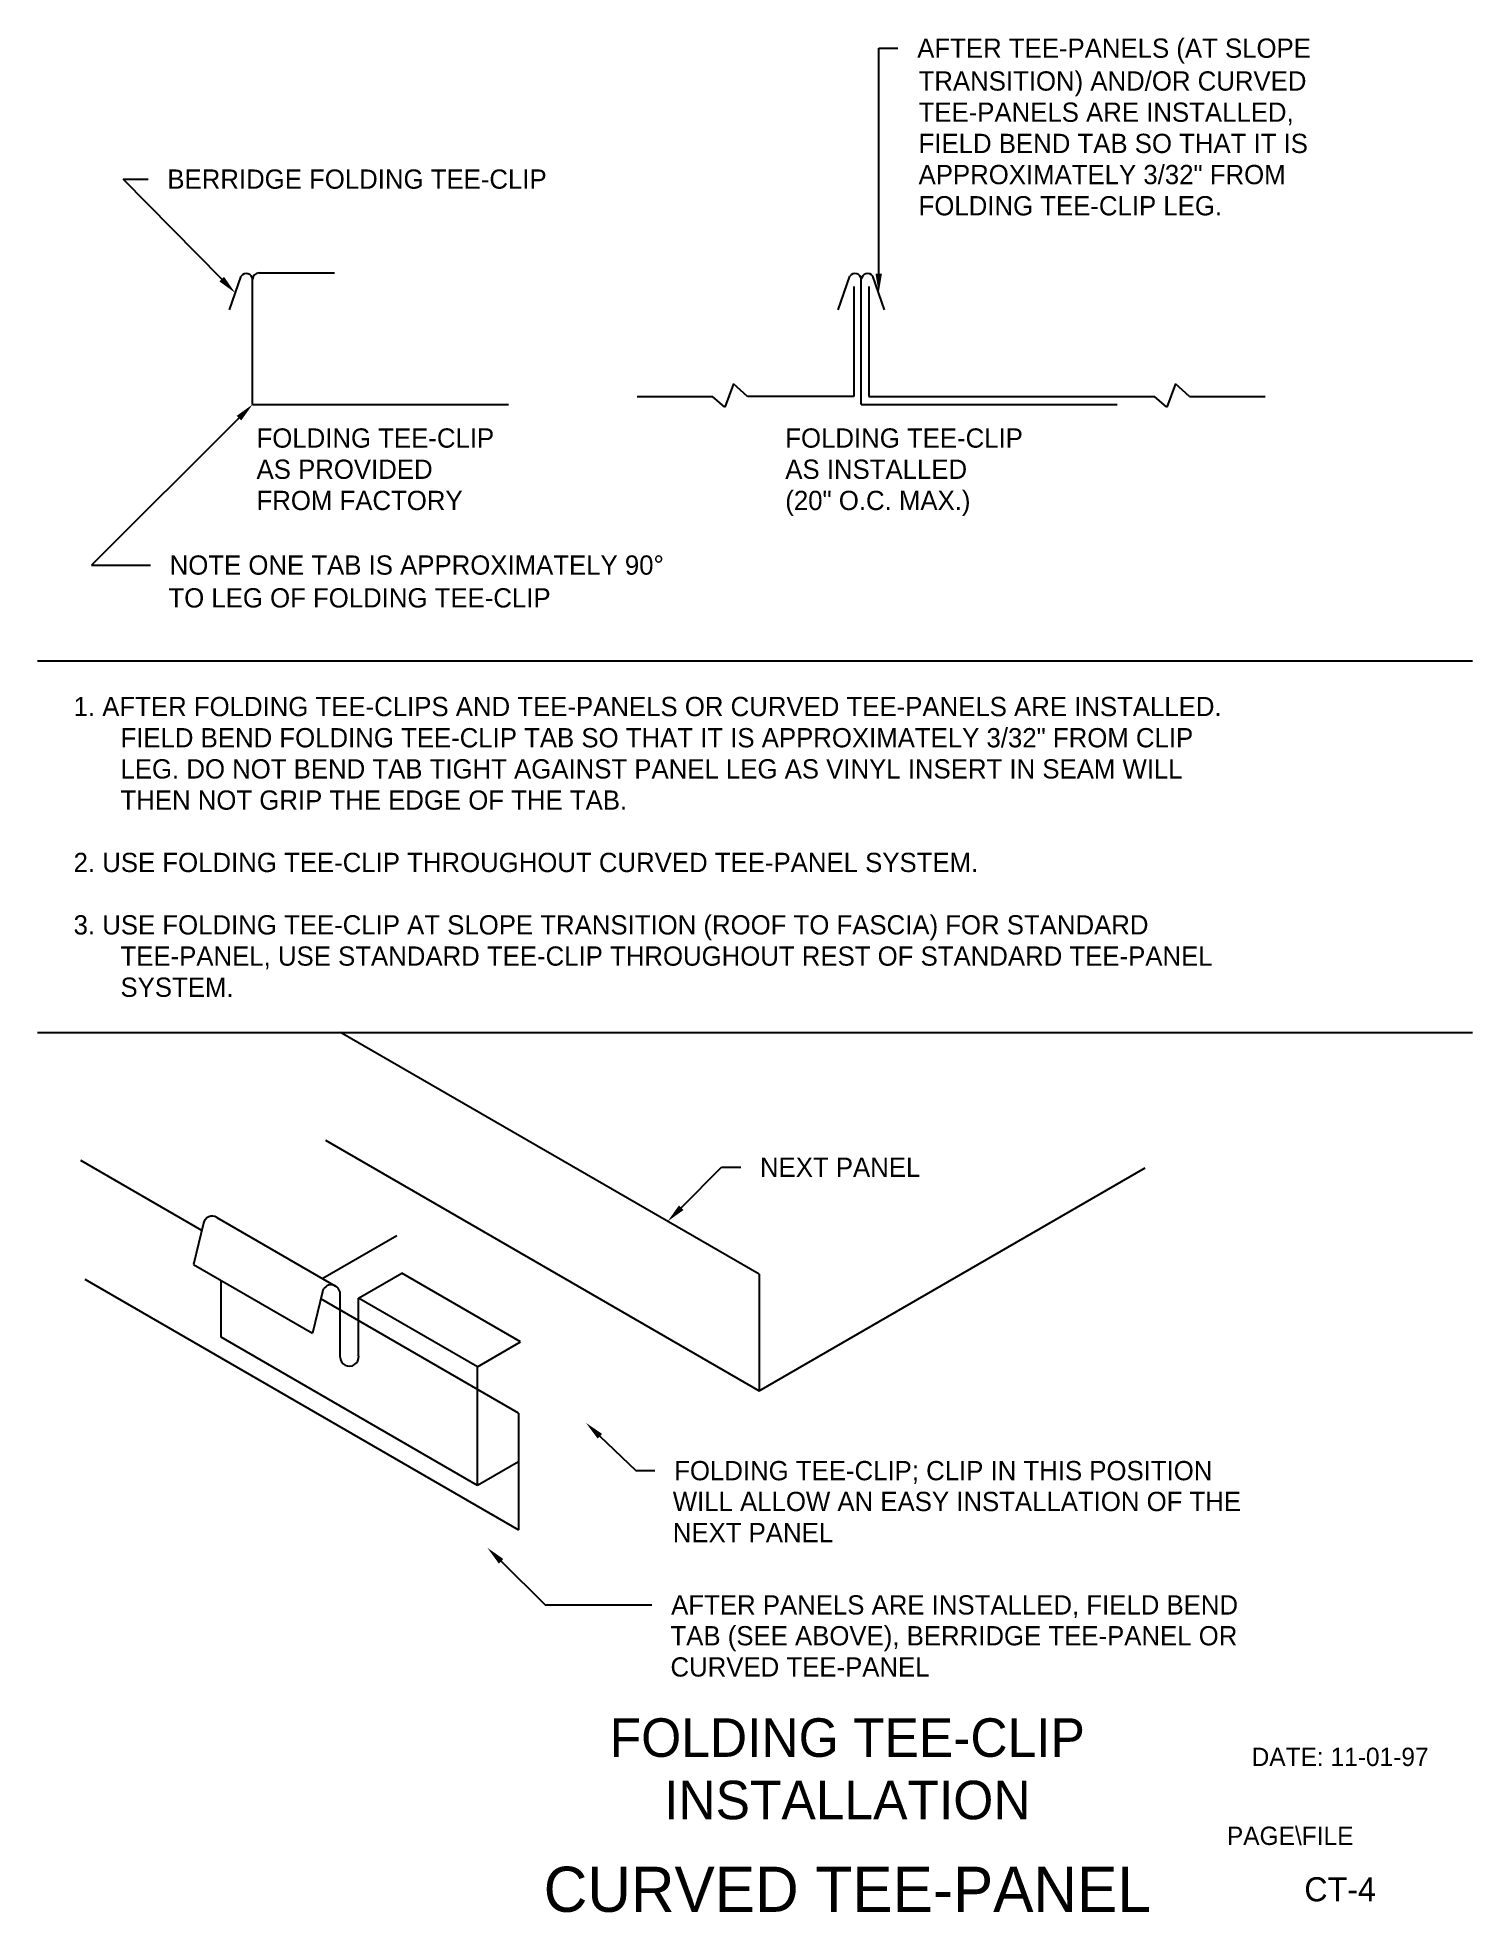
# Model space of a CAD drawing. Extents: x 1.5 to 23.8, y 0.8 to 30.
import ezdxf
from ezdxf.enums import TextEntityAlignment as Align

# ---------------------------------------------------------------- set-up
doc = ezdxf.new("R2010")
doc.units = 0
doc.header["$LTSCALE"] = 0.39999
doc.linetypes.add('HIDDENX2', pattern=[0])
for name, color, linetype in [('BORDER', 7, 'CONTINUOUS'), ('CMP-FLSH', 7, 'CONTINUOUS'), ('DIM-TXT', 7, 'CONTINUOUS')]:
    doc.layers.add(name, color=color, linetype=linetype)

msp = doc.modelspace()

# ---------------------------------------------------------------- linework, layer by layer
at = {"layer": 'BORDER', "color": 0, "linetype": 'CONTINUOUS'}
for p, q in [((1.473, 20.256), (23.82, 20.256)), ((1.473, 14.468), (23.82, 14.468))]:
    msp.add_line(p, q, dxfattribs=at)
at = {"layer": 'CMP-FLSH', "color": 0, "linetype": 'CONTINUOUS'}
for p, q in [((4.923, 26.296), (6.097, 26.296)), ((4.461, 25.722), (4.644, 26.246)), ((4.823, 24.247), (4.823, 26.196)), ((13.94, 25.722), (14.123, 26.246)), ((14.302, 24.247), (14.302, 26.196)), ((14.664, 25.722), (14.481, 26.246)), ((4.823, 24.247), (8.806, 24.247)), ((14.302, 24.247), (18.285, 24.247)), ((12.713, 10.702), (6.189, 14.468)), ((5.958, 12.788), (12.713, 8.888)), ((4.031, 11.386), (2.148, 12.473)), ((12.713, 8.888), (18.722, 12.357)), ((4.058, 11.499), (3.904, 10.852)), ((4.264, 11.588), (6.116, 10.519)), ((7.068, 11.299), (5.916, 10.634)), ((3.904, 10.852), (5.756, 9.783)), ((2.209, 10.624), (8.965, 6.724)), ((6.474, 10.331), (7.144, 10.718)), ((8.996, 9.648), (7.144, 10.718)), ((12.713, 10.702), (12.713, 8.888)), ((5.91, 10.43), (5.756, 9.783)), ((8.965, 8.538), (5.883, 10.317)), ((6.184, 10.143), (6.184, 10.421)), ((8.327, 9.262), (6.474, 10.331)), ((6.474, 9.975), (6.474, 10.331)), ((4.332, 9.72), (4.332, 9.72)), ((8.327, 9.262), (8.996, 9.648)), ((8.327, 8.906), (8.327, 9.262)), ((8.965, 8.538), (8.965, 6.724))]:
    msp.add_line(p, q, dxfattribs=at)
at = {"layer": 'CMP-FLSH', "color": 0, "linetype": 'HIDDENX2'}
for p, q in [((14.183, 26.083), (14.183, 24.373)), ((14.421, 26.083), (14.421, 24.373)), ((12.311, 24.569), (12.179, 24.204)), ((12.531, 24.373), (12.311, 24.569)), ((19.193, 24.569), (19.061, 24.204)), ((19.414, 24.373), (19.193, 24.569)), ((10.812, 24.373), (11.987, 24.373)), ((12.179, 24.204), (11.987, 24.373)), ((14.183, 24.373), (12.531, 24.373)), ((14.421, 24.373), (18.87, 24.373)), ((19.061, 24.204), (18.87, 24.373)), ((19.414, 24.373), (20.589, 24.373)), ((4.332, 9.72), (4.332, 10.605)), ((6.184, 9.412), (6.184, 10.143)), ((6.474, 9.428), (6.474, 9.975)), ((8.327, 7.414), (4.332, 9.72)), ((8.327, 7.414), (8.327, 8.906)), ((8.965, 7.782), (8.327, 7.414))]:
    msp.add_line(p, q, dxfattribs=at)
at = {"layer": 'CMP-FLSH', "color": 0, "linetype": 'CONTINUOUS'}
for centre, radius, start, end in [((4.723, 26.186), 0.1, 5.8394, 142.6382), ((4.923, 26.196), 0.1, 90.0007, 180.0001), ((14.203, 26.186), 0.1, 5.8394, 142.6382), ((14.402, 26.186), 0.1, 37.3618, 174.1606), ((4.194, 11.467), 0.14, 60.0039, 166.7464), ((6.046, 10.397), 0.14, 9.7229, 166.7508)]:
    msp.add_arc(centre, radius, start, end, dxfattribs=at)
at = {"layer": 'CMP-FLSH', "color": 0, "linetype": 'HIDDENX2'}
msp.add_arc((6.33, 9.416), 0.145, 181.7705, 4.8704, dxfattribs=at)
at = {"layer": 'DIM-TXT', "color": 0, "linetype": 'CONTINUOUS'}
for p, q in [((14.573, 26.284), (14.573, 29.795)), ((14.573, 29.795), (14.873, 29.795)), ((4.342, 26.198), (2.808, 27.756)), ((2.808, 27.756), (3.195, 27.756)), ((4.61, 24.035), (2.316, 21.746)), ((2.316, 21.746), (3.231, 21.746)), ((11.497, 11.738), (12.124, 12.368)), ((12.124, 12.368), (12.424, 12.368)), ((10.23, 8.18), (10.788, 7.644)), ((10.788, 7.644), (11.088, 7.644)), ((8.692, 6.233), (9.38, 5.553)), ((9.38, 5.553), (11.041, 5.553))]:
    msp.add_line(p, q, dxfattribs=at)
for points in [[(14.623, 26.284), (14.523, 26.284), (14.573, 25.984)], [(4.378, 26.233), (4.306, 26.163), (4.552, 25.984)], [(4.575, 24.07), (4.646, 23.999), (4.823, 24.247)], [(11.533, 11.703), (11.462, 11.774), (11.286, 11.526)], [(10.195, 8.144), (10.265, 8.216), (10.014, 8.388)], [(8.657, 6.197), (8.727, 6.268), (8.478, 6.443)]]:
    msp.add_solid(points, dxfattribs=at)

# ---------------------------------------------------------------- texts
at = {"layer": 'BORDER', "color": 0, "linetype": 'CONTINUOUS'}
for s, height, p in [('DATE: 11-01-97', 0.2853, (21.758, 3.187)), ('CT-4', 0.375, (21.758, 1.125))]:
    msp.add_text(s, height=height, dxfattribs=at).set_placement(p, align=Align.MIDDLE)
msp.add_text('PAGE\\FILE', height=0.2853, dxfattribs=at).set_placement((19.995, 1.815))
at = {"layer": 'BORDER', "color": 0}
msp.add_text('CURVED TEE-PANEL', height=0.70312, dxfattribs=at).set_placement((14.084, 1.125), align=Align.MIDDLE)
at = {"layer": 'DIM-TXT', "color": 0, "linetype": 'CONTINUOUS'}
for s, p in [('AFTER TEE-PANELS (AT SLOPE', (15.173, 29.795)), ('NEXT PANEL', (12.724, 12.368)), ('FOLDING TEE-CLIP; CLIP IN THIS POSITION', (11.388, 7.644)), ('AFTER PANELS ARE INSTALLED, FIELD BEND', (11.341, 5.553))]:
    msp.add_text(s, height=0.3, dxfattribs=at).set_placement(p, align=Align.MIDDLE_LEFT)
for s, p in [('TRANSITION) AND/OR CURVED', (15.194, 29.134)), ('TEE-PANELS ARE INSTALLED,', (15.194, 28.648)), ('FIELD BEND TAB SO THAT IT IS', (15.194, 28.162)), ('APPROXIMATELY 3/32" FROM', (15.194, 27.677)), ('FOLDING TEE-CLIP LEG.', (15.194, 27.191)), ('FOLDING TEE-CLIP', (4.884, 23.574)), ('FOLDING TEE-CLIP', (13.118, 23.574)), ('AS PROVIDED', (4.884, 23.088)), ('AS INSTALLED', (13.118, 23.088)), ('FROM FACTORY', (4.884, 22.602)), ('(20" O.C. MAX.)', (13.118, 22.602)), ('TO LEG OF FOLDING TEE-CLIP', (3.512, 21.085)), ('1. AFTER FOLDING TEE-CLIPS AND TEE-PANELS OR CURVED TEE-PANELS ARE INSTALLED.', (2.035, 19.393)), ('FIELD BEND FOLDING TEE-CLIP TAB SO THAT IT IS APPROXIMATELY 3/32" FROM CLIP', (2.765, 18.907)), ('LEG. DO NOT BEND TAB TIGHT AGAINST PANEL LEG AS VINYL INSERT IN SEAM WILL', (2.765, 18.422)), ('THEN NOT GRIP THE EDGE OF THE TAB.', (2.765, 17.936)), ('2. USE FOLDING TEE-CLIP THROUGHOUT CURVED TEE-PANEL SYSTEM.', (2.035, 16.965)), ('3. USE FOLDING TEE-CLIP AT SLOPE TRANSITION (ROOF TO FASCIA) FOR STANDARD', (2.035, 15.993)), ('TEE-PANEL, USE STANDARD TEE-CLIP THROUGHOUT REST OF STANDARD TEE-PANEL', (2.765, 15.507)), ('SYSTEM.', (2.765, 15.022)), ('WILL ALLOW AN EASY INSTALLATION OF THE', (11.366, 7.014)), ('NEXT PANEL', (11.366, 6.529)), ('TAB (SEE ABOVE), BERRIDGE TEE-PANEL OR', (11.33, 4.923)), ('CURVED TEE-PANEL', (11.33, 4.437))]:
    msp.add_text(s, height=0.3, dxfattribs=at).set_placement(p)
for s, p in [('BERRIDGE FOLDING TEE-CLIP', (3.495, 27.756)), ('NOTE ONE TAB IS APPROXIMATELY 90%%d', (3.531, 21.746))]:
    msp.add_text(s, height=0.3, rotation=360, dxfattribs=at).set_placement(p, align=Align.MIDDLE_LEFT)
for s, p in [('FOLDING TEE-CLIP', (14.084, 3.187)), ('INSTALLATION', (14.084, 2.215))]:
    msp.add_text(s, height=0.6, dxfattribs=at).set_placement(p, align=Align.CENTER)

doc.saveas('drawing.dxf')
